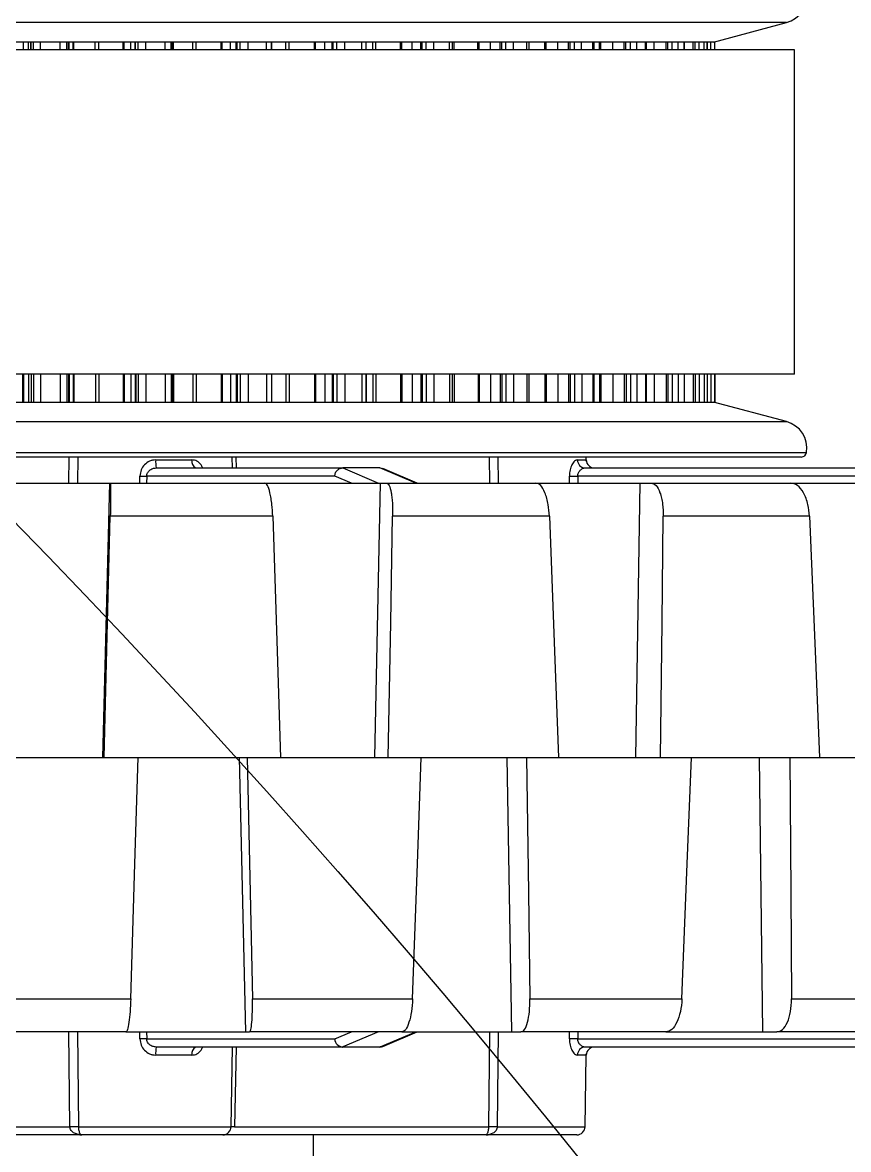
# Model space of a CAD drawing. Header units: inches. Extents: x 0 to 11, y 0 to 8.4.
# Drawn here: x 5.1069 to 5.2323, y 6.5711 to 6.7422 of the extents above; entities that cross this region are included whole.
import ezdxf

# ---------------------------------------------------------------- set-up
doc = ezdxf.new("R2010")
doc.units = ezdxf.units.IN
doc.header["$MEASUREMENT"] = 0
doc.layers.add('OBJ', color=50, linetype='Continuous')

msp = doc.modelspace()

# ---------------------------------------------------------------- linework, layer by layer
at = {"color": 7, "linetype": 'Continuous', "lineweight": 25}
for p, q in [((5.219613185011964, 6.742213996314884), (4.985518927716034, 6.742213996314884)), ((5.211798786145613, 6.739248361423083), (5.222866686238509, 6.742213996314884)), ((5.222866686238509, 6.742213996314884), (5.219613185011964, 6.742213996314884)), ((5.108958584796979, 6.739248361423085), (5.097213918522404, 6.739248361423086)), ((5.224067806709238, 6.738062993969018), (5.102747980478065, 6.738062993969019)), ((5.107042153016961, 6.738062993969019), (5.107042153016961, 6.739248361423085)), ((5.107842126729247, 6.738062993969019), (5.107842126729248, 6.739248361423085)), ((5.108198569094084, 6.738062993969019), (5.108198569094084, 6.739248361423085)), ((5.108245562640714, 6.738062993969019), (5.108245562640714, 6.739248361423085)), ((5.108564537801432, 6.738062993969019), (5.108564537801432, 6.739248361423085)), ((5.109659251347698, 6.739248361423085), (5.108958584796979, 6.739248361423085)), ((5.112622656074928, 6.739248361423085), (5.109659251347698, 6.739248361423085)), ((5.109659251347697, 6.738062993969019), (5.109659251347698, 6.739248361423085)), ((5.113295940446039, 6.739248361423085), (5.112622656074928, 6.739248361423085)), ((5.112622656074928, 6.738062993969019), (5.112622656074928, 6.739248361423085)), ((5.124927456920046, 6.739248361423085), (5.113295940446039, 6.739248361423085)), ((5.113641513792211, 6.738062993969019), (5.11364151379221, 6.739248361423085)), ((5.113882369418013, 6.738062993969019), (5.113882369418013, 6.739248361423085)), ((5.113891386980852, 6.738062993969019), (5.113891386980852, 6.739248361423085)), ((5.114012823325838, 6.738062993969019), (5.114012823325838, 6.739248361423085)), ((5.114597104010951, 6.738062993969019), (5.114597104010951, 6.739248361423085)), ((5.1147012226701, 6.738062993969019), (5.1147012226701, 6.739248361423085)), ((5.117963824721092, 6.738062993969019), (5.117963824721092, 6.739248361423085)), ((5.118508497054729, 6.738062993969019), (5.118508497054729, 6.739248361423085)), ((5.122194593563179, 6.738062993969019), (5.122194593563179, 6.739248361423085)), ((5.122338053237502, 6.738062993969019), (5.122338053237502, 6.739248361423085)), ((5.12337128433107, 6.738062993969019), (5.12337128433107, 6.739248361423085)), ((5.123992582986499, 6.738062993969019), (5.123992582986499, 6.739248361423085)), ((5.12408259675705, 6.738062993969019), (5.12408259675705, 6.739248361423085)), ((5.124485444798274, 6.738062993969019), (5.124485444798274, 6.739248361423085)), ((5.125645276415542, 6.739248361423085), (5.124927456920046, 6.739248361423085)), ((5.128547054512457, 6.739248361423085), (5.125645276415542, 6.739248361423085)), ((5.125645276415542, 6.738062993969019), (5.125645276415542, 6.739248361423085)), ((5.129174613410457, 6.739248361423085), (5.128547054512457, 6.739248361423085)), ((5.128547054512457, 6.738062993969019), (5.128547054512457, 6.739248361423085)), ((5.14043315122637, 6.739248361423085), (5.129174613410457, 6.739248361423085)), ((5.129456840569236, 6.738062993969019), (5.129456840569236, 6.739248361423085)), ((5.129602181136668, 6.738062993969019), (5.129602181136668, 6.739248361423085)), ((5.129735892323126, 6.738062993969019), (5.129735892323126, 6.739248361423085)), ((5.129815351442424, 6.738062993969019), (5.129815351442424, 6.739248361423085)), ((5.13274382154009, 6.738062993969019), (5.13274382154009, 6.739248361423085)), ((5.13327102829591, 6.738062993969019), (5.13327102829591, 6.739248361423085)), ((5.137068438325542, 6.738062993969019), (5.137068438325542, 6.739248361423085)), ((5.137228618640708, 6.738062993969019), (5.137228618640708, 6.739248361423085)), ((5.13847202644029, 6.738062993969019), (5.13847202644029, 6.739248361423085)), ((5.139344302601017, 6.738062993969019), (5.139344302601017, 6.739248361423085)), ((5.139475325836594, 6.738062993969019), (5.139475325836594, 6.739248361423085)), ((5.139953047798769, 6.738062993969019), (5.139953047798769, 6.739248361423085)), ((5.141152088765276, 6.739248361423085), (5.14043315122637, 6.739248361423085)), ((5.143927419304233, 6.739248361423085), (5.141152088765276, 6.739248361423085)), ((5.141152088765276, 6.738062993969019), (5.141152088765276, 6.739248361423085)), ((5.144495234100351, 6.739248361423085), (5.143927419304233, 6.739248361423085)), ((5.143927419304233, 6.738062993969019), (5.143927419304233, 6.739248361423085)), ((5.155129296127535, 6.739248361423085), (5.144495234100351, 6.739248361423085)), ((5.144707810583375, 6.738062993969019), (5.144707810583375, 6.739248361423085)), ((5.144759870005192, 6.738062993969019), (5.144759870005192, 6.739248361423085)), ((5.146886035872885, 6.738062993969019), (5.146886035872885, 6.739248361423085)), ((5.147384000123147, 6.738062993969019), (5.147384000123147, 6.739248361423085)), ((5.15120789580893, 6.738062993969019), (5.15120789580893, 6.739248361423085)), ((5.151381218601387, 6.738062993969019), (5.151381218601387, 6.739248361423085)), ((5.15280702743141, 6.738062993969019), (5.15280702743141, 6.739248361423085)), ((5.153910795889396, 6.738062993969019), (5.153910795889396, 6.739248361423085)), ((5.154079901747428, 6.738062993969019), (5.154079901747428, 6.739248361423085)), ((5.15462182611133, 6.738062993969019), (5.15462182611133, 6.739248361423085)), ((5.15583329183324, 6.739248361423085), (5.155129296127535, 6.739248361423085)), ((5.158420178516095, 6.739248361423085), (5.15583329183324, 6.739248361423085)), ((5.15583329183324, 6.738062993969019), (5.15583329183324, 6.739248361423085)), ((5.158915565166072, 6.739248361423085), (5.158420178516095, 6.739248361423085)), ((5.158420178516095, 6.738062993969019), (5.158420178516095, 6.739248361423085)), ((5.168687604031098, 6.739248361423085), (5.158915565166072, 6.739248361423085)), ((5.159053742365982, 6.738062993969019), (5.159053742365982, 6.739248361423085)), ((5.159057710427639, 6.738062993969019), (5.159057710427639, 6.739248361423085)), ((5.160074554020589, 6.738062993969019), (5.160074554020589, 6.739248361423085)), ((5.160532152066803, 6.738062993969019), (5.160532152066803, 6.739248361423085)), ((5.164297113897914, 6.738062993969019), (5.164297113897914, 6.739248361423085)), ((5.164479707422886, 6.738062993969019), (5.164479707422886, 6.739248361423085)), ((5.166056067070166, 6.738062993969019), (5.166056067070166, 6.739248361423085)), ((5.167366671461981, 6.738062993969019), (5.167366671461981, 6.739248361423085)), ((5.16757008239704, 6.738062993969019), (5.16757008239704, 6.739248361423085)), ((5.168164103467883, 6.738062993969019), (5.168164103467883, 6.739248361423085)), ((5.169360931802854, 6.739248361423085), (5.168687604031098, 6.739248361423085)), ((5.171701587855814, 6.739248361423085), (5.169360931802854, 6.739248361423085)), ((5.169360931802854, 6.738062993969019), (5.169360931802854, 6.739248361423085)), ((5.17211348024049, 6.739248361423085), (5.171701587855814, 6.739248361423085)), ((5.171701587855814, 6.738062993969019), (5.171701587855814, 6.739248361423085)), ((5.180805204742922, 6.739248361423085), (5.17211348024049, 6.739248361423085)), ((5.172179659914539, 6.738062993969019), (5.172179659914539, 6.739248361423085)), ((5.172421776139124, 6.738062993969019), (5.172421776139124, 6.739248361423085)), ((5.176043701089668, 6.738062993969019), (5.176043701089668, 6.739248361423085)), ((5.176231486509534, 6.738062993969019), (5.176231486509534, 6.739248361423085)), ((5.177923183704405, 6.738062993969019), (5.177923183704405, 6.739248361423085)), ((5.179411347293647, 6.738062993969019), (5.179411347293647, 6.739248361423085)), ((5.17964451944157, 6.738062993969019), (5.17964451944157, 6.739248361423085)), ((5.180277367770221, 6.738062993969019), (5.180277367770221, 6.739248361423085)), ((5.181432823550948, 6.739248361423085), (5.180805204742922, 6.739248361423085)), ((5.183474962585609, 6.739248361423085), (5.181432823550948, 6.739248361423085)), ((5.181432823550948, 6.738062993969019), (5.181432823550948, 6.739248361423085)), ((5.183794159709741, 6.739248361423085), (5.183474962585609, 6.739248361423085)), ((5.183474962585609, 6.738062993969019), (5.183474962585609, 6.739248361423085)), ((5.191211411086838, 6.739248361423085), (5.183794159709741, 6.739248361423085)), ((5.183813361771051, 6.738062993969019), (5.183813361771051, 6.739248361423085)), ((5.186185258036979, 6.738062993969019), (5.186185258036979, 6.739248361423085)), ((5.186374040535767, 6.738062993969019), (5.186374040535767, 6.739248361423085)), ((5.188143285558342, 6.738062993969019), (5.188143285558342, 6.739248361423085)), ((5.189775765229543, 6.738062993969019), (5.189775765229543, 6.739248361423085)), ((5.190033489909848, 6.738062993969019), (5.190033489909848, 6.739248361423085)), ((5.190691028710395, 6.738062993969019), (5.190691028710395, 6.739248361423085)), ((5.191779300964072, 6.739248361423085), (5.191211411086838, 6.739248361423085)), ((5.193477304968932, 6.739248361423085), (5.191779300964072, 6.739248361423085)), ((5.191779300964072, 6.738062993969019), (5.191779300964072, 6.739248361423085)), ((5.193696676496225, 6.739248361423085), (5.193477304968932, 6.739248361423085)), ((5.193477304968932, 6.738062993969019), (5.193477304968932, 6.739248361423085)), ((5.199673765608861, 6.739248361423085), (5.193696676496225, 6.739248361423085)), ((5.193697041839422, 6.738062993969019), (5.193697041839422, 6.739248361423085)), ((5.194495239116065, 6.738062993969019), (5.194495239116065, 6.739248361423085)), ((5.194680801604702, 6.738062993969019), (5.194680801604702, 6.739248361423085)), ((5.196488072444767, 6.738062993969019), (5.196488072444767, 6.739248361423085)), ((5.198228401299663, 6.738062993969019), (5.198228401299663, 6.739248361423085)), ((5.198504921368871, 6.738062993969019), (5.198504921368871, 6.739248361423085)), ((5.19917246231106, 6.738062993969019), (5.19917246231106, 6.739248361423085)), ((5.200169240833855, 6.739248361423085), (5.199673765608861, 6.739248361423085)), ((5.201485179205311, 6.739248361423085), (5.200169240833855, 6.739248361423085)), ((5.200169240833855, 6.738062993969019), (5.200169240833855, 6.739248361423085)), ((5.201609915039215, 6.739248361423085), (5.201485179205311, 6.739248361423085)), ((5.201485179205311, 6.738062993969019), (5.201485179205311, 6.739248361423085)), ((5.20600323329259, 6.739248361423085), (5.201599824738349, 6.739248361423085)), ((5.201609915039215, 6.738062993969019), (5.201609915039215, 6.739248361423085)), ((5.202771135613983, 6.738062993969019), (5.202771135613983, 6.739248361423085)), ((5.204580437581762, 6.738062993969019), (5.204580437581762, 6.739248361423085)), ((5.204869576038464, 6.738062993969019), (5.204869576038464, 6.739248361423085)), ((5.205532207360725, 6.738062993969019), (5.205532207360725, 6.739248361423085)), ((5.206415225767565, 6.739248361423085), (5.20600323329259, 6.739248361423085)), ((5.207319702616923, 6.739248361423085), (5.206415225767565, 6.739248361423085)), ((5.206415225767565, 6.738062993969019), (5.206415225767565, 6.739248361423085)), ((5.207375220858773, 6.739248361423085), (5.207319702616923, 6.739248361423085)), ((5.207319702616923, 6.738062993969019), (5.207319702616923, 6.739248361423085)), ((5.210058424289098, 6.739248361423085), (5.207327061163941, 6.739248361423085)), ((5.207375220858773, 6.738062993969019), (5.207375220858773, 6.739248361423085)), ((5.208689980081724, 6.738062993969019), (5.208689980081724, 6.739248361423085)), ((5.208985278050582, 6.738062993969019), (5.208985278050582, 6.739248361423085)), ((5.209628197664141, 6.738062993969019), (5.209628197664141, 6.739248361423085)), ((5.210377730782962, 6.739248361423085), (5.210058424289098, 6.739248361423085)), ((5.210850541592009, 6.739248361423085), (5.210377730782962, 6.739248361423085)), ((5.210377730782962, 6.738062993969019), (5.210377730782962, 6.739248361423085)), ((5.210864171892971, 6.739248361423085), (5.210850541592009, 6.739248361423085)), ((5.210850541592009, 6.738062993969019), (5.210850541592009, 6.739248361423085)), ((5.210864171892971, 6.738062993969019), (5.210864171892971, 6.739248361423085)), ((5.211748752332527, 6.739248361423083), (5.210864171892971, 6.739248361423085)), ((5.211368935566352, 6.738062993969019), (5.211368935566352, 6.739248361423083)), ((5.211968240065846, 6.739248361423083), (5.211748752332527, 6.739248361423083)), ((5.211968240065846, 6.739248361423083), (5.211999473592376, 6.739248361423083)), ((5.211968240065846, 6.738062993969019), (5.211968240065846, 6.739248361423083)), ((5.211999473643938, 6.738062993969019), (5.211999473643938, 6.739248361423083)), ((5.224067806709238, 6.688850395543822), (5.224067806709238, 6.738062993969018)), ((5.224067806709238, 6.688850395543822), (5.102747980478065, 6.688850395543823)), ((5.106927243955304, 6.688850395543823), (5.106927243955304, 6.684581694756418)), ((5.107050790342289, 6.688850395543823), (5.107050790342289, 6.684581694756418)), ((5.107850900533985, 6.688850395543823), (5.107850900533985, 6.684581694756418)), ((5.108207494395019, 6.688850395543823), (5.108207494395019, 6.684581694756418)), ((5.108254512480372, 6.688850395543823), (5.108254512480372, 6.684581694756418)), ((5.108573536912363, 6.688850395543823), (5.108573536912363, 6.684581694756418)), ((5.109668294040912, 6.688850395543823), (5.109668294040912, 6.684581694756418)), ((5.112631682681447, 6.688850395543823), (5.112631682681447, 6.684581694756418)), ((5.11365048534303, 6.688850395543823), (5.11365048534303, 6.684581694756418)), ((5.113891288658546, 6.688850395543823), (5.113891288658545, 6.684581694756418)), ((5.113900281378609, 6.688850395543823), (5.113900281378609, 6.684581694756418)), ((5.114021563633256, 6.688850395543823), (5.114021563633256, 6.684581694756418)), ((5.114605700324604, 6.688850395543823), (5.114605700324604, 6.684581694756418)), ((5.11470980574238, 6.688850395543823), (5.11470980574238, 6.684581694756418)), ((5.11797224002441, 6.688850395543823), (5.11797224002441, 6.684581694756418)), ((5.118516905942029, 6.688850395543823), (5.118516905942029, 6.684581694756418)), ((5.122203088366591, 6.688850395543823), (5.122203088366591, 6.684581694756418)), ((5.122346558365914, 6.688850395543823), (5.122346558365914, 6.684581694756418)), ((5.123379914399617, 6.688850395543823), (5.123379914399617, 6.684581694756418)), ((5.124001358396268, 6.688850395543823), (5.124001358396268, 6.684581694756418)), ((5.124091395843045, 6.688850395543823), (5.124091395843045, 6.684581694756418)), ((5.124494288611986, 6.688850395543823), (5.124494288611986, 6.684581694756418)), ((5.12565414962088, 6.688850395543823), (5.12565414962088, 6.684581694756418)), ((5.128555874715017, 6.688850395543823), (5.128555874715017, 6.684581694756418)), ((5.129465593577319, 6.688850395543823), (5.129465593577319, 6.684581694756418)), ((5.129610879404029, 6.688850395543823), (5.129610879404029, 6.684581694756418)), ((5.129744262325416, 6.688850395543823), (5.129744262325416, 6.684581694756418)), ((5.129823707047964, 6.688850395543823), (5.129823707047964, 6.684581694756418)), ((5.132751970410355, 6.688850395543823), (5.132751970410355, 6.684581694756418)), ((5.133279164003658, 6.688850395543823), (5.133279164003658, 6.684581694756418)), ((5.137076612846748, 6.688850395543823), (5.137076612846748, 6.684581694756418)), ((5.137236801575702, 6.688850395543823), (5.137236801575702, 6.684581694756418)), ((5.138480319985186, 6.688850395543823), (5.138480319985186, 6.684581694756418)), ((5.139352732085475, 6.688850395543823), (5.139352732085475, 6.684581694756418)), ((5.139483777605897, 6.688850395543823), (5.139483777605897, 6.684581694756418)), ((5.139961538753093, 6.688850395543823), (5.139961538753093, 6.684581694756418)), ((5.141160594264004, 6.688850395543823), (5.141160594264004, 6.684581694756418)), ((5.143935836068096, 6.688850395543823), (5.143935836068096, 6.684581694756418)), ((5.144716149515002, 6.688850395543823), (5.144716149515002, 6.684581694756418)), ((5.144768166752618, 6.684581694756418), (5.144768166752618, 6.688850395543823)), ((5.146893736271815, 6.688850395543823), (5.146893736271815, 6.684581694756418)), ((5.147391680907089, 6.688850395543823), (5.147391680907089, 6.684581694756418)), ((5.151215567436649, 6.688850395543823), (5.151215567436649, 6.684581694756418)), ((5.15138889654373, 6.688850395543823), (5.15138889654373, 6.684581694756418)), ((5.152814799182583, 6.688850395543823), (5.152814799182583, 6.684581694756418)), ((5.153918691141807, 6.688850395543823), (5.153918691141807, 6.684581694756418)), ((5.154087817395493, 6.688850395543823), (5.154087817395493, 6.684581694756418)), ((5.15462977452639, 6.688850395543823), (5.15462977452639, 6.684581694756418)), ((5.155841239620586, 6.688850395543823), (5.155841239620586, 6.684581694756418)), ((5.15842800381868, 6.688850395543823), (5.15842800381868, 6.684581694756418)), ((5.159061480937211, 6.688850395543823), (5.159061480937211, 6.684581694756418)), ((5.159065437301185, 6.684581694756418), (5.159065437301185, 6.688850395543823)), ((5.160081633928007, 6.688850395543823), (5.160081633928007, 6.684581694756418)), ((5.160539206344931, 6.688850395543823), (5.160539206344931, 6.684581694756418)), ((5.164304111254673, 6.688850395543823), (5.164304111254673, 6.684581694756418)), ((5.164486708854048, 6.688850395543823), (5.164486708854048, 6.684581694756418)), ((5.166063143413547, 6.688850395543823), (5.166063143413547, 6.684581694756418)), ((5.167373856109465, 6.688850395543823), (5.167373856109465, 6.684581694756418)), ((5.167577285095382, 6.688850395543823), (5.167577285095382, 6.684581694756418)), ((5.168171331783233, 6.688850395543823), (5.168171331783233, 6.684581694756418)), ((5.169368144332394, 6.688850395543823), (5.169368144332394, 6.684581694756418)), ((5.171708646886803, 6.688850395543823), (5.171708646886803, 6.684581694756418)), ((5.17218663519787, 6.684581694756418), (5.17218663519787, 6.688850395543823)), ((5.172428046324534, 6.688850395543823), (5.172428046324534, 6.684581694756418)), ((5.176049867860092, 6.688850395543823), (5.176049867860092, 6.684581694756418)), ((5.176237655023126, 6.688850395543823), (5.176237655023126, 6.684581694756418)), ((5.177929406560194, 6.688850395543823), (5.177929406560194, 6.684581694756418)), ((5.179417660837064, 6.688850395543823), (5.179417660837064, 6.684581694756418)), ((5.179650848287824, 6.688850395543823), (5.179650848287824, 6.684581694756418)), ((5.180283714511253, 6.688850395543823), (5.180283714511253, 6.684581694756418)), ((5.181439139700707, 6.688850395543823), (5.181439139700707, 6.684581694756418)), ((5.183481097651929, 6.688850395543823), (5.183481097651929, 6.684581694756418)), ((5.183819424051124, 6.684581694756418), (5.183819424051124, 6.688850395543823)), ((5.186190456459622, 6.688850395543823), (5.186190456459622, 6.684581694756417)), ((5.1863792383314, 6.688850395543823), (5.1863792383314, 6.684581694756417)), ((5.188148515912233, 6.688850395543823), (5.188148515912233, 6.684581694756417)), ((5.189781066628778, 6.688850395543823), (5.189781066628778, 6.684581694756417)), ((5.19003880352206, 6.688850395543823), (5.19003880352206, 6.684581694756417)), ((5.190696352095419, 6.688850395543823), (5.190696352095419, 6.684581694756417)), ((5.191784579635712, 6.688850395543823), (5.191784579635712, 6.684581694756417)), ((5.193482379017351, 6.688850395543823), (5.193482379017351, 6.684581694756417)), ((5.193702055688932, 6.684581694756417), (5.193702055688932, 6.688850395543823)), ((5.194499353060766, 6.688850395543823), (5.194499353060766, 6.684581694756417)), ((5.194684912566227, 6.688850395543823), (5.194684912566227, 6.684581694756417)), ((5.196492193453311, 6.688850395543823), (5.196492193453311, 6.684581694756417)), ((5.198232572124232, 6.688850395543822), (5.198232572124232, 6.684581694756417)), ((5.198509101043738, 6.688850395543822), (5.198509101043738, 6.684581694756417)), ((5.199176643418463, 6.688850395543822), (5.199176643418463, 6.684581694756417)), ((5.20017336410459, 6.688850395543822), (5.20017336410459, 6.684581694756417)), ((5.201489078883989, 6.688850395543822), (5.201489078883989, 6.684581694756417)), ((5.201613768451059, 6.684581694756417), (5.201613768451059, 6.688850395543822)), ((5.202774055214674, 6.688850395543822), (5.202774055214674, 6.684581694756417)), ((5.204583384656352, 6.688850395543822), (5.204583384656352, 6.684581694756417)), ((5.204872528402968, 6.688850395543822), (5.204872528402968, 6.684581694756417)), ((5.205535152785488, 6.688850395543822), (5.205535152785488, 6.684581694756417)), ((5.206418101524352, 6.688850395543822), (5.206418101524352, 6.684581694756417)), ((5.207322340807492, 6.688850395543822), (5.207322340807492, 6.684581694756417)), ((5.207377827748115, 6.684581694756417), (5.207377827748115, 6.688850395543822)), ((5.208691637567568, 6.688850395543822), (5.208691637567568, 6.684581694756417)), ((5.208986937147793, 6.688850395543822), (5.208986937147793, 6.684581694756417)), ((5.209629841604357, 6.688850395543822), (5.209629841604357, 6.684581694756417)), ((5.210379294780159, 6.688850395543822), (5.210379294780159, 6.684581694756417)), ((5.210851859355667, 6.688850395543822), (5.210851859355667, 6.684581694756417)), ((5.210865474020222, 6.684581694756417), (5.210865474020222, 6.688850395543822)), ((5.211369241293126, 6.688850395543822), (5.211369241293125, 6.684581694756417)), ((5.211968457360353, 6.688850395543822), (5.211968457360353, 6.684581694756417)), ((5.211999473375935, 6.684581694756417), (5.211999473375935, 6.688850395543822)), ((5.097222937023733, 6.684581694756418), (5.108967613416403, 6.684581694756418)), ((5.108967613416403, 6.684581694756418), (5.109668294040912, 6.684581694756418)), ((5.109668294040912, 6.684581694756418), (5.112631682681447, 6.684581694756418)), ((5.112631682681447, 6.684581694756418), (5.113304945520343, 6.684581694756418)), ((5.113304945520343, 6.684581694756418), (5.124936324979808, 6.684581694756418)), ((5.124936324979808, 6.684581694756418), (5.12565414962088, 6.684581694756418)), ((5.12565414962088, 6.684581694756418), (5.128555874715017, 6.684581694756418)), ((5.128555874715017, 6.684581694756418), (5.129183403893271, 6.684581694756418)), ((5.129183403893271, 6.684581694756418), (5.140441660622682, 6.684581694756418)), ((5.140441660622682, 6.684581694756418), (5.141160594264004, 6.684581694756418)), ((5.141160594264004, 6.684581694756418), (5.143935836068096, 6.684581694756418)), ((5.143935836068096, 6.684581694756418), (5.144503613620826, 6.684581694756418)), ((5.144503613620826, 6.684581694756418), (5.155137256768557, 6.684581694756418)), ((5.155137256768557, 6.684581694756418), (5.155841239620586, 6.684581694756418)), ((5.155841239620586, 6.684581694756418), (5.15842800381868, 6.684581694756418)), ((5.15842800381868, 6.684581694756418), (5.15892334653358, 6.684581694756418)), ((5.15892334653358, 6.684581694756418), (5.168694838083278, 6.684581694756418)), ((5.168694838083278, 6.684581694756418), (5.169368144332394, 6.684581694756418)), ((5.169368144332394, 6.684581694756418), (5.171708646886803, 6.684581694756418)), ((5.171708646886803, 6.684581694756418), (5.172120489626154, 6.684581694756418)), ((5.172120489626154, 6.684581694756418), (5.180811550603502, 6.684581694756418)), ((5.180811550603502, 6.684581694756418), (5.181439139700707, 6.684581694756418)), ((5.181439139700707, 6.684581694756418), (5.183481097651929, 6.684581694756418)), ((5.183481097651929, 6.684581694756418), (5.183800240529482, 6.684581694756418)), ((5.183800240529482, 6.684581694756418), (5.191216726993792, 6.684581694756417)), ((5.191216726993792, 6.684581694756417), (5.191784579635712, 6.684581694756417)), ((5.191784579635712, 6.684581694756417), (5.193482379017351, 6.684581694756417)), ((5.193482379017351, 6.684581694756417), (5.193701692908591, 6.684581694756417)), ((5.193701692908591, 6.684581694756417), (5.199677932807624, 6.684581694756417)), ((5.199677932807624, 6.684581694756417), (5.20017336410459, 6.684581694756417)), ((5.20017336410459, 6.684581694756417), (5.201489078883989, 6.684581694756417)), ((5.201489078883989, 6.684581694756417), (5.201613768451059, 6.684581694756417)), ((5.201603664678989, 6.684581694756417), (5.20600615868884, 6.684581694756417)), ((5.20600615868884, 6.684581694756417), (5.206418101524352, 6.684581694756417)), ((5.206418101524352, 6.684581694756417), (5.207322340807492, 6.684581694756417)), ((5.207322340807492, 6.684581694756417), (5.207377827748115, 6.684581694756417)), ((5.20732963884894, 6.684581694756417), (5.210060042528332, 6.684581694756417)), ((5.210060042528332, 6.684581694756417), (5.210379294780159, 6.684581694756417)), ((5.210379294780159, 6.684581694756417), (5.210851859355667, 6.684581694756417)), ((5.210851859355667, 6.684581694756417), (5.210865474020222, 6.684581694756417)), ((5.210865474020222, 6.684581694756417), (5.211749027259969, 6.684581694756417)), ((5.211749027259969, 6.684581694756417), (5.211968457360353, 6.684581694756417)), ((5.222866685970506, 6.681616059864618), (5.211798785877611, 6.684581694756417)), ((5.211968457360353, 6.684581694756417), (5.211999472664083, 6.684581694756417)), ((4.98551892744803, 6.681616059864618), (5.222866685970506, 6.681616059864618)), ((4.98247966797875, 6.676954276215085), (5.225905945439785, 6.676954276215085)), ((5.2217705253874, 6.676248361423084), (4.983303202410192, 6.676248361423085)), ((5.113965956097012, 6.672290028089755), (5.114006721522494, 6.676248361423085)), ((5.115295073266148, 6.676248361423085), (5.115251726370825, 6.672290028089755)), ((5.127132267056051, 6.675809879248374), (5.132603290852051, 6.675809879248374)), ((5.138783046271345, 6.674581694756421), (5.138753954496465, 6.676248361423085)), ((5.139311290325874, 6.676248361423085), (5.139342784048663, 6.674581694756421)), ((5.177844019436328, 6.672290028089755), (5.17779974688736, 6.676248361423084)), ((5.179064194424441, 6.676248361423085), (5.179103603698273, 6.672290028089755)), ((5.19115546775381, 6.675809879248374), (5.192482325353675, 6.675809879248374)), ((5.192482327240323, 6.67580987927796), (5.19247467350601, 6.676248361423084)), ((5.225082411008343, 6.676248361423084), (5.2217705253874, 6.676248361423084)), ((5.124731236028593, 6.672290028089755), (5.124744426943542, 6.673353198429989)), ((5.12576834903177, 6.673353354347228), (5.125754099205934, 6.672290028089755)), ((5.154302541524772, 6.673353354347229), (5.12576834903177, 6.673353354347228)), ((5.127200876817252, 6.674581694756421), (5.155521266687545, 6.674581694756421)), ((5.156823478870185, 6.672290028089756), (5.154302541524772, 6.673353354347229)), ((5.155521117212834, 6.674581694756421), (5.160954207990602, 6.672290028089755)), ((5.155521266687545, 6.674581694756421), (5.155521117212834, 6.674581694756421)), ((5.161153878085429, 6.674581694756421), (5.155521266687545, 6.674581694756421)), ((5.16115402756014, 6.674581694756421), (5.161153878085429, 6.674581694756421)), ((5.166587118337907, 6.672290028089755), (5.16115402756014, 6.674581694756421)), ((5.16115402756014, 6.674581694756421), (5.161596985406823, 6.674482680822431)), ((5.166818623471872, 6.672290028089756), (5.161599128504687, 6.674491600476891)), ((5.189919400137575, 6.672290028089755), (5.189911428582241, 6.673353198429989)), ((5.287939554157951, 6.673353354347228), (5.19118468529159, 6.673353354347228)), ((5.19118468529159, 6.673353354347228), (5.191191977140891, 6.672290028089755)), ((5.192270507379021, 6.67458169475642), (5.2882275626472, 6.67458169475642)), ((5.101386058715797, 6.672290028089756), (5.120096344424835, 6.672290028089756)), ((5.120096344424835, 6.672290028089756), (5.119035324828133, 6.630623361423089)), ((5.120096344424835, 6.672290028089756), (5.12022792108704, 6.672290028089756)), ((5.12022792108704, 6.672290028089756), (5.143711885466006, 6.672290028089756)), ((5.143711885466006, 6.672290028089756), (5.161208693612062, 6.672290028089756)), ((5.161208693612062, 6.672290028089756), (5.160358337288165, 6.630623361423088)), ((5.161208693612062, 6.672290028089756), (5.162178530406972, 6.672290028089756)), ((5.162178530406972, 6.672290028089756), (5.184836945005808, 6.672290028089756)), ((5.184836945005808, 6.672290028089755), (5.200588643927181, 6.672290028089756)), ((5.200588643927181, 6.672290028089756), (5.199974788522689, 6.630623361423088)), ((5.200588643927181, 6.672290028089756), (5.20236727285454, 6.672290028089756)), ((5.20236727285454, 6.672290028089756), (5.223511673211376, 6.672290028089755)), ((5.223511673211375, 6.672290028089755), (5.237039655507079, 6.672290028089755)), ((5.144885468256897, 6.667263462968413), (5.120238067765206, 6.667263462968414)), ((5.186875151978172, 6.667263462968413), (5.163094200427055, 6.667263462968413)), ((5.226352574477736, 6.667263462968413), (5.204160644046333, 6.667263462968413)), ((5.102654181936559, 6.630623361423089), (5.119314690460278, 6.630623361423089)), ((5.119314690460278, 6.630623361423089), (5.124448559892226, 6.630623361423089)), ((5.124448559892226, 6.630623361423089), (5.141006186241958, 6.630623361423089)), ((5.14079178919634, 6.588956694756422), (5.13983245066329, 6.630623361423089)), ((5.141006186241958, 6.630623361423089), (5.146088779335425, 6.630623361423054)), ((5.146088779335425, 6.630623361423054), (5.162417509976881, 6.630623361423089)), ((5.162417509976881, 6.630623361423089), (5.167410145129446, 6.630623361423089)), ((5.167410145129446, 6.630623361423089), (5.18338570856289, 6.630623361423088)), ((5.181191672701308, 6.588956694756422), (5.180456770311649, 6.630623361423088)), ((5.18338570856289, 6.630623361423088), (5.188250388806431, 6.630623361423043)), ((5.188250388806431, 6.630623361423043), (5.203751201347822, 6.630623361423088)), ((5.203751201347822, 6.630623361423088), (5.208450903528284, 6.630623361423088)), ((5.208450903528284, 6.630623361423088), (5.223358994634539, 6.630623361423088)), ((5.219251984626414, 6.588956694756422), (5.218763848017375, 6.630623361423088)), ((5.223358994634539, 6.630623361423088), (5.227857951180599, 6.630623361423088)), ((5.227857951180599, 6.630623361423088), (5.242059861276646, 6.630623361423088)), ((5.09854474528642, 6.593983259877765), (5.1233452944295, 6.593983259877765)), ((5.141809276118951, 6.593983259877765), (5.166115946359003, 6.593983259877765)), ((5.18393084956332, 6.593983259877765), (5.207005095024869, 6.593983259877765)), ((5.223629622924966, 6.593983259877765), (5.244770344335792, 6.593983259877765)), ((5.122619089660572, 6.588956694756422), (5.098989205736251, 6.588956694756422)), ((5.114114223627905, 6.574559879248374), (5.113966441741035, 6.588956694756422)), ((5.115251219985048, 6.588956694756422), (5.115409382940462, 6.574559879248374)), ((5.122619089660572, 6.588956694756422), (5.14079178919634, 6.588956694756422)), ((5.124744426943542, 6.587893524416187), (5.124731224190682, 6.588956694756422)), ((5.125754105747693, 6.588956694756422), (5.12576834903177, 6.587893368498947)), ((5.12576834903177, 6.587893368498947), (5.154302541524772, 6.587893368498949)), ((5.14079178919634, 6.588956694756422), (5.141344599535135, 6.588956694756422)), ((5.164503917219816, 6.588956694756422), (5.141344599535135, 6.588956694756422)), ((5.154302541524772, 6.587893368498949), (5.156823478870185, 6.588956694756422)), ((5.160954207990602, 6.588956694756422), (5.155542297621362, 6.586673961943098)), ((5.161175207968667, 6.586673961943098), (5.166587118337906, 6.588956694756422)), ((5.161618495001518, 6.586763291118356), (5.166818623471873, 6.588956694756422)), ((5.164503917219816, 6.588956694756422), (5.181191672701308, 6.588956694756422)), ((5.177682996180864, 6.574559879248374), (5.177844136668426, 6.588956694756422)), ((5.1791033652356, 6.588956694756422), (5.178960268613305, 6.574559879248374)), ((5.181191672701308, 6.588956694756422), (5.182571154908719, 6.588956694756422)), ((5.204556222205091, 6.588956694756422), (5.182571154908719, 6.588956694756422)), ((5.189911428582241, 6.587893524416187), (5.189919376256761, 6.588956694756422)), ((5.191191999322948, 6.588956694756422), (5.19118468529159, 6.587893368498947)), ((5.19118468529159, 6.587893368498947), (5.287939554157951, 6.587893368498947)), ((5.204556222205091, 6.588956694756422), (5.219251984626414, 6.588956694756422)), ((5.219251984626414, 6.588956694756422), (5.22141622383362, 6.588956694756422)), ((5.241559035596866, 6.588956694756422), (5.22141622383362, 6.588956694756422)), ((5.155499784336476, 6.586665028089755), (5.127200876817252, 6.586665028089755)), ((5.138571750112352, 6.574559879248374), (5.138783046271345, 6.586665028089755)), ((5.1393431926701, 6.586665028089755), (5.139114042327505, 6.574559879248374)), ((5.161132694683782, 6.586665028089755), (5.155499784336476, 6.586665028089755)), ((5.155542297621362, 6.586673961943098), (5.161175207968667, 6.586673961943098)), ((5.2882275626472, 6.586665028089754), (5.192270507379021, 6.586665028089754)), ((5.132603290852051, 6.585436843597801), (5.127132267056051, 6.585436843597801)), ((5.192482325353675, 6.585436843597801), (5.19115546775381, 6.585436843597801)), ((5.192292469121899, 6.574559879248374), (5.192482340012339, 6.58543757527657)), ((5.059560783003954, 6.574559879248374), (5.114114223627905, 6.574559879248374)), ((5.115409382940462, 6.574559879248374), (5.138571750112352, 6.574559879248374)), ((5.139114042327505, 6.574559879248374), (5.177682996180864, 6.574559879248374)), ((5.178960268613305, 6.574559879248374), (5.192292469121897, 6.574559879248374)), ((5.115940520225498, 6.573331694756421), (5.058616627817621, 6.573331694756421)), ((5.115605525522423, 6.573349259871931), (5.115940520225498, 6.573331694756421)), ((5.137321940493407, 6.573331694756421), (5.115940520225498, 6.573331694756421)), ((5.177284749113739, 6.573331694756421), (5.137321940493407, 6.573331694756421)), ((5.151067806787843, 6.565519194756431), (5.151067806787843, 6.573331694756421)), ((5.177284749113739, 6.573331694756421), (5.177587606386345, 6.573349251950466)), ((5.191042659502953, 6.573331694756421), (5.177284749113738, 6.573331694756421))]:
    msp.add_line(p, q, dxfattribs=at)
at = {"color": 7, "linetype": 'Continuous', "lineweight": 25, "flags": 128}
for points in [[(5.119314690460278, 6.630623361423089), (5.119831795783832, 6.651141836045324), (5.120238067765206, 6.667263462968414)], [(5.144885468256897, 6.667263462968413), (5.1455594219453, 6.6467450239831), (5.146088779335425, 6.630623361423054)], [(5.162417509976881, 6.630623361423089), (5.162796557092635, 6.651141836045304), (5.163094200427055, 6.667263462968413)], [(5.186875151978172, 6.667263462968413), (5.187645467456929, 6.646745023983094), (5.188250388806431, 6.630623361423043)], [(5.203751201347822, 6.630623361423088), (5.203980673100969, 6.651141836045311), (5.204160644046333, 6.667263462968413)], [(5.226352574477736, 6.667263462968413), (5.227195846100821, 6.646745023983119), (5.227857951180599, 6.630623361423088)], [(5.1233452944295, 6.593983259877765), (5.12396317959591, 6.614501698997499), (5.124448559892226, 6.630623361423089)], [(5.141006186241958, 6.630623361423089), (5.141455974042525, 6.610104886664479), (5.141809276118951, 6.593983259877765)], [(5.166115946359003, 6.593983259877765), (5.166840839385228, 6.614501698997493), (5.167410145129446, 6.630623361423089)], [(5.18338570856289, 6.630623361423088), (5.183691130219876, 6.610104886664478), (5.18393084956332, 6.593983259877765)], [(5.207005095024869, 6.593983259877765), (5.20781497040312, 6.614501698997496), (5.208450903528284, 6.630623361423088)], [(5.223358994634539, 6.630623361423088), (5.223510770065448, 6.610104886664478), (5.223629622924967, 6.593983259877765)], [(5.161618495001517, 6.586763291118356), (5.161405595596704, 6.586697283354408), (5.161175207968667, 6.586673961943098)]]:
    msp.add_lwpolyline(points, dxfattribs=at)
at = {"color": 7, "linetype": 'Continuous', "lineweight": 25}
for centre, radius, start, end in [((5.221788273550583, 6.746238687257755), 0.004166666666666107, 284.9999999999908, 8.795153819682323), ((5.221788273282579, 6.677591368921746), 0.004166666666667549, 351.2048461803324, 75.00000000000456), ((5.225082411008343, 6.677081694756418), 0.0008333333333343518, 270.0000000000008, 351.2048461802777), ((5.132743465029161, 6.6755073275778), 0.005619348735112702, 176.9136423407604, 189.4811106891392), ((5.133686108540945, 6.675587528025432), 0.001105411332366679, 168.3959039769398, 245.4939722479893), ((5.192340302959649, 6.675765311797362), 0.001185673109539565, 177.8458408867417, 266.6252879366337), ((5.19373213487455, 6.675831694656624), 0.001249999900204028, 180.9999955048336, 269.9999957091727), ((5.125251853301241, 6.703132957003305), 0.02978408135554145, 269.023814265441, 270.9936351084702), ((5.190542113523694, 6.721888581424587), 0.04853948048679231, 269.2555214472286, 270.7585109150522), ((5.125251853301216, 6.558113765847215), 0.02978408135119757, 89.00636489133784, 90.97618573465441), ((5.155526025943433, 6.587888241801174), 0.001223495159671953, 179.7599181307871, 268.7710220068743), ((5.155571417190677, 6.587943493355653), 0.001269865330176705, 182.2621997633432, 268.6860223369128), ((5.19054211352366, 6.539358141419012), 0.04853948048936915, 89.2414890849491, 90.74447855269285), ((5.132743465029169, 6.585739395268376), 0.00561934873511971, 170.5188893108735, 183.0863576592456), ((5.133686108540945, 6.585659194820742), 0.001105411332366988, 114.5060277519924, 191.604096023061), ((5.155499103187609, 6.586773889787182), 0.0001088638283844505, 270.3584956599547, 293.3767155983417), ((5.161132694683782, 6.587915028089754), 0.001249999999999751, 270.0000000000008, 292.8699184714846), ((5.161132013534913, 6.586773889787182), 0.000108863828384803, 270.3584956604221, 293.3767155987708), ((5.192340302959646, 6.585481411048813), 0.001185673109536955, 93.37471206324366, 182.1541591133069), ((5.19373213487455, 6.58541502818955), 0.001249999900203492, 90.00000429082814, 179.0000044951672), ((5.114761803284183, 6.536892637698489), 0.03767280777150367, 89.01506123703685, 90.98493876296047), ((5.137321940493407, 6.574581694756421), 0.001250000000000223, 270.0000000000008, 359.0000000000171), ((5.138402234696229, 6.529415580049853), 0.04514991052294102, 89.09667013146638, 89.78476515367458), ((5.178321632397084, 6.53805401442639), 0.03651145056852286, 88.99776575955326, 91.00223424044674), ((5.191042659502953, 6.574581694756421), 0.001249999999999751, 270.0000000000008, 359.0000000000157)]:
    msp.add_arc(centre, radius, start, end, dxfattribs=at)
for points, knots in [([(5.127132267056051, 6.675809879248374), (5.12697591416168, 6.675800040827094), (5.126659755422458, 6.675780146709493), (5.12605843825595, 6.675572133170333), (5.125403229299202, 6.675109730923658), (5.124860679674343, 6.674299709144494), (5.124783186108701, 6.67366876921147), (5.124744426943542, 6.673353198429989)], [0, 0, 0, 0, 0.1241815449108453, 0.2511055572842212, 0.5003650494059999, 0.7501026903481297, 1, 1, 1, 1]), ([(5.134261740710088, 6.674581694756421), (5.134186306720782, 6.674751515250826), (5.133988300491811, 6.675197276054521), (5.1335116950129, 6.675572102434763), (5.133011298861875, 6.675781224833824), (5.132738658505373, 6.675800372374093), (5.132603290852051, 6.675809879248374)], [0, 0, 0, 0, 0.2348502651184901, 0.6164570612852694, 0.8095685164589344, 1, 1, 1, 1]), ([(5.19115546775381, 6.675809879248374), (5.191083356986862, 6.675800040827095), (5.190937542934275, 6.675780146709497), (5.190637528401343, 6.675572133170326), (5.19028411476441, 6.67510973092366), (5.189969801714929, 6.674299709144493), (5.189930890438106, 6.673668769211469), (5.189911428582241, 6.673353198429989)], [0, 0, 0, 0, 0.1241815449160736, 0.2511055572844019, 0.5003650494061278, 0.7501026903482891, 1, 1, 1, 1]), ([(5.192453782859204, 6.675623517101447), (5.192461806478056, 6.675676362991916), (5.192478448717375, 6.675785973626778), (5.192481002704437, 6.675801723014527), (5.192482325353676, 6.675809879248374)], [0, 0, 0, 0, 0.4821237513546778, 1, 1, 1, 1]), ([(5.12576834903177, 6.673353354347228), (5.125775685483516, 6.673439366617672), (5.12579085869481, 6.673617256747461), (5.12593011040656, 6.673944216606225), (5.126147407980374, 6.674190434521444), (5.126426875399138, 6.674383115851198), (5.126738124903648, 6.674536413460836), (5.12702616079917, 6.674564598408625), (5.127200876817252, 6.674581694756421)], [0, 0, 0, 0, 0.1211369466755325, 0.2505348022484622, 0.4995252522855369, 0.5873644677465166, 0.7497046783557052, 1, 1, 1, 1]), ([(5.154302541524772, 6.673353354347229), (5.154329118142754, 6.673528244659053), (5.154384358488211, 6.67389175973268), (5.154715298951226, 6.674302522062279), (5.155118877753218, 6.674541552011874), (5.155390501545533, 6.674568659557509), (5.155521117212834, 6.674581694756421)], [0, 0, 0, 0, 0.2706993823548234, 0.5626572728985237, 0.789695108616474, 1, 1, 1, 1]), ([(5.19118468529159, 6.673353354347228), (5.191189195783839, 6.673439366617678), (5.191198524360417, 6.673617256747469), (5.191316015756097, 6.673944216606229), (5.191499154445387, 6.674190434521349), (5.191723447908055, 6.674383115851135), (5.191960281787618, 6.674536413460822), (5.192153379003257, 6.674564598408625), (5.192270507379021, 6.67458169475642)], [0, 0, 0, 0, 0.1211369466855209, 0.2505348022487247, 0.499525252286036, 0.5873644675632891, 0.7497046783556157, 1, 1, 1, 1]), ([(5.12022792108704, 6.672290028089756), (5.120244072505031, 6.672215529342811), (5.120276364488563, 6.672066581906062), (5.12029064242241, 6.671080447602346), (5.120286039761731, 6.670028990173644), (5.120273686924738, 6.668852374456402), (5.12025202313308, 6.667885988727735), (5.120238067765206, 6.667263462968414)], [0, 0, 0, 0, 0.2498545219001423, 0.4995411617437382, 0.6366718503794507, 0.7659514979208729, 1, 1, 1, 1]), ([(5.144885468256897, 6.667263462968414), (5.144853619841739, 6.667863886775474), (5.144803223074823, 6.668813994292755), (5.144644554611035, 6.669999138337169), (5.144438786969767, 6.671072748340312), (5.144118158732347, 6.672067003580358), (5.143847301987543, 6.67221569092366), (5.143711885466006, 6.672290028089756)], [0, 0, 0, 0, 0.2258044907974049, 0.3573118547582806, 0.5009271414486762, 0.750485406785073, 1, 1, 1, 1]), ([(5.162178530406972, 6.672290028089756), (5.162310279224521, 6.672215529342794), (5.162573688335056, 6.672066581906011), (5.162840893392528, 6.671080447596785), (5.162989481713463, 6.670028990155165), (5.163091053178209, 6.668852374433386), (5.163092967354301, 6.667885988714627), (5.163094200427055, 6.667263462968413)], [0, 0, 0, 0, 0.2498545218869425, 0.4995411617173342, 0.6366718540409627, 0.7659515028081052, 1, 1, 1, 1]), ([(5.186875151978172, 6.667263462968414), (5.186830605547501, 6.667863886775496), (5.186760115506716, 6.668813994292792), (5.186495702012379, 6.669999138337198), (5.186142271268011, 6.671072748340321), (5.185577010938122, 6.672067003580358), (5.185083619258252, 6.67221569092366), (5.184836945005808, 6.672290028089756)], [0, 0, 0, 0, 0.2258044908052335, 0.3573118547641615, 0.5009271414486365, 0.7504854067850352, 1, 1, 1, 1]), ([(5.20236727285454, 6.672290028089756), (5.202610615950462, 6.672215529342794), (5.203097138635403, 6.672066581906012), (5.203609151926355, 6.671080447596841), (5.203906416447203, 6.670028990155349), (5.204118826016667, 6.668852374433614), (5.204144259999331, 6.667885988714757), (5.204160644046333, 6.667263462968413)], [0, 0, 0, 0, 0.2498545218870751, 0.4995411617176068, 0.6366718540045749, 0.7659515027595144, 1, 1, 1, 1]), ([(5.226352574477736, 6.667263462968413), (5.226296683552304, 6.667863886775522), (5.226208242041866, 6.668813994292838), (5.225846117587202, 6.669999138337237), (5.225355762554058, 6.671072748340332), (5.224563045280794, 6.672067003580358), (5.223862110122386, 6.67221569092366), (5.223511673211376, 6.672290028089755)], [0, 0, 0, 0, 0.2258044908152538, 0.3573118547716691, 0.5009271414485951, 0.7504854067850297, 1, 1, 1, 1]), ([(5.1233452944295, 6.593983259877765), (5.123316733989151, 6.593318954258526), (5.123259628561761, 6.591990702458484), (5.123078017405564, 6.590336631852761), (5.122854054320049, 6.589181871511363), (5.122697504902195, 6.589031843460426), (5.122619089660572, 6.588956694756422)], [0, 0, 0, 0, 0.2499123639394878, 0.4996895068213395, 0.7493956301626733, 1, 1, 1, 1]), ([(5.141344599535135, 6.588956694756422), (5.14141890181016, 6.589031429625578), (5.141567465983871, 6.589180858752474), (5.141731375085758, 6.590332791231985), (5.141827243058061, 6.591987162611119), (5.14181527225934, 6.593317098581833), (5.141809276118951, 6.593983259877765)], [0, 0, 0, 0, 0.2499136709340853, 0.4996915371566609, 0.7493968572079536, 1, 1, 1, 1]), ([(5.166115946359003, 6.593983259877765), (5.166071127139792, 6.593318954258526), (5.16598151295188, 6.591990702458484), (5.165594180362866, 6.590336631852762), (5.16508128192999, 6.589181871511363), (5.16469660233831, 6.589031843460428), (5.164503917219816, 6.588956694756422)], [0, 0, 0, 0, 0.2499123639394809, 0.4996895068213421, 0.7493956301626954, 1, 1, 1, 1]), ([(5.182571154908719, 6.588956694756422), (5.182759544407026, 6.589031429625576), (5.183136221031564, 6.589180858752474), (5.183591105759384, 6.590332791231984), (5.18389620620605, 6.591987162611119), (5.183919287970526, 6.593317098581834), (5.183930849563321, 6.593983259877765)], [0, 0, 0, 0, 0.2499136709341162, 0.4996915371566807, 0.7493968572079758, 1, 1, 1, 1]), ([(5.207005095024868, 6.593983259877765), (5.206945378836092, 6.593318954258526), (5.20682597876941, 6.591990702458483), (5.206244693652297, 6.590336631852762), (5.205458444031405, 6.589181871511362), (5.204857322560634, 6.589031843460426), (5.204556222205091, 6.588956694756422)], [0, 0, 0, 0, 0.249912363939522, 0.4996895068213804, 0.7493956301627129, 1, 1, 1, 1]), ([(5.22141622383362, 6.588956694756422), (5.221712976435632, 6.589031429625576), (5.222306320382367, 6.589180858752474), (5.22303835929385, 6.590332791231985), (5.223543421892193, 6.591987162611119), (5.223600854892134, 6.593317098581833), (5.223629622924967, 6.593983259877765)], [0, 0, 0, 0, 0.2499136709340878, 0.4996915371566728, 0.7493968572079385, 1, 1, 1, 1]), ([(5.124744426943542, 6.587893524416187), (5.124784081067441, 6.587577352584319), (5.124863181411767, 6.586946666584799), (5.125404389771358, 6.586136164370697), (5.126057753055525, 6.585672240908074), (5.126659666063818, 6.585465913889763), (5.126975468939992, 6.585446488450621), (5.127132267056051, 6.585436843597801)], [0, 0, 0, 0, 0.250481907769923, 0.4996505584634121, 0.749192234614024, 0.8754723656041856, 1, 1, 1, 1]), ([(5.127200876817252, 6.586665028089755), (5.127026558254375, 6.586682050482951), (5.126739004185835, 6.586710130443797), (5.126428097262054, 6.586862923582983), (5.126148598423424, 6.587055225520873), (5.125930883812923, 6.587301290315278), (5.125791002860782, 6.587628579865414), (5.125775730477624, 6.587807090679849), (5.12576834903177, 6.587893368498949)], [0, 0, 0, 0, 0.2497227208692623, 0.4119399747678863, 0.4997264002733027, 0.748594950089959, 0.8784909503362756, 1, 1, 1, 1]), ([(5.189911428582241, 6.587893524416187), (5.189931433391968, 6.587577352584318), (5.189971338127768, 6.586946666584799), (5.190284725648574, 6.586136164370697), (5.190637132633306, 6.585672240908073), (5.190937483871373, 6.585465913889764), (5.191083145726013, 6.585446488450621), (5.19115546775381, 6.585436843597801)], [0, 0, 0, 0, 0.2504819077699134, 0.4996505584634843, 0.7491922346140537, 0.8754723656049266, 1, 1, 1, 1]), ([(5.192270507379021, 6.586665028089754), (5.192153668491356, 6.586682050482953), (5.19196093229065, 6.586710130443808), (5.19172438264432, 6.586862923583022), (5.191500147452932, 6.587055225520935), (5.191316671172191, 6.587301290315282), (5.191198647425896, 6.587628579865423), (5.191189234665488, 6.587807090679855), (5.19118468529159, 6.587893368498947)], [0, 0, 0, 0, 0.2497227208695012, 0.4119399748863115, 0.4997264002732809, 0.7485949500901375, 0.8784909503475096, 1, 1, 1, 1]), ([(5.132603290852051, 6.585436843597801), (5.132738279729216, 6.585446542771844), (5.1330112386238, 6.585466155319788), (5.133511102447055, 6.585677011377898), (5.13398879453863, 6.586049980321159), (5.13418685463318, 6.586495297534966), (5.13426234430366, 6.586665028089755)], [0, 0, 0, 0, 0.1899145902520566, 0.3840233188824729, 0.7652233945112983, 1, 1, 1, 1]), ([(5.192482325353675, 6.585436843597801), (5.192481018238577, 6.585445194796356), (5.192478492425538, 6.585461332293526), (5.192461912001972, 6.585571293599602), (5.192453911992573, 6.585624349631529)], [0, 0, 0, 0, 0.5175027123635154, 1, 1, 1, 1]), ([(5.115940520225498, 6.573331694756421), (5.115558018418263, 6.573363786793996), (5.115055656621807, 6.573405935127269), (5.114530877238032, 6.573740995268955), (5.114302956821771, 6.573983682796635), (5.114150229068618, 6.574259486363072), (5.114125735939286, 6.574463832196487), (5.114114223627905, 6.574559879248374)], [0, 0, 0, 0, 0.4992566758490649, 0.6557027335019534, 0.7879542457162484, 0.9003338153562469, 1, 1, 1, 1]), ([(5.115409382940462, 6.574559879248374), (5.115412555160895, 6.574461333307175), (5.115419206604454, 6.574254704297715), (5.115461808788052, 6.573976713776856), (5.115525813342495, 6.573737017721855), (5.115674751686996, 6.573402753303206), (5.11582513249301, 6.573362545979947), (5.115940520225498, 6.573331694756421)], [0, 0, 0, 0, 0.1042023624616126, 0.2184892718750574, 0.3494947423615231, 0.5008649797768554, 1, 1, 1, 1]), ([(5.177284749113738, 6.573331694756421), (5.177355307238584, 6.573363786793991), (5.177447975314085, 6.573405935127258), (5.177575565681461, 6.573740995268972), (5.177634269601873, 6.573983682796659), (5.177673960122252, 6.574259486363091), (5.177680107008608, 6.574463832196495), (5.177682996180864, 6.574559879248374)], [0, 0, 0, 0, 0.499256675850455, 0.6557027335093445, 0.7879542457262338, 0.9003338153641202, 1, 1, 1, 1]), ([(5.178960268613305, 6.574559879248374), (5.178949368087668, 6.574461333307176), (5.178926512100018, 6.574254704297715), (5.178781413784468, 6.573976713776858), (5.178568084551904, 6.573737017721855), (5.178078328544787, 6.573402753303204), (5.177629294527633, 6.573362545979945), (5.177284749113738, 6.573331694756421)], [0, 0, 0, 0, 0.1042023624611245, 0.218489271874534, 0.3494947423611016, 0.5008649797767781, 0.9999999999999999, 0.9999999999999999, 0.9999999999999999, 0.9999999999999999])]:
    msp.add_open_spline(points, degree=3, knots=knots, dxfattribs=at)
at = {"layer": 'OBJ'}
msp.add_circle((4.136179561686824, 5.720977528090078), 1.354166666666667, dxfattribs=at)

doc.saveas('drawing.dxf')
